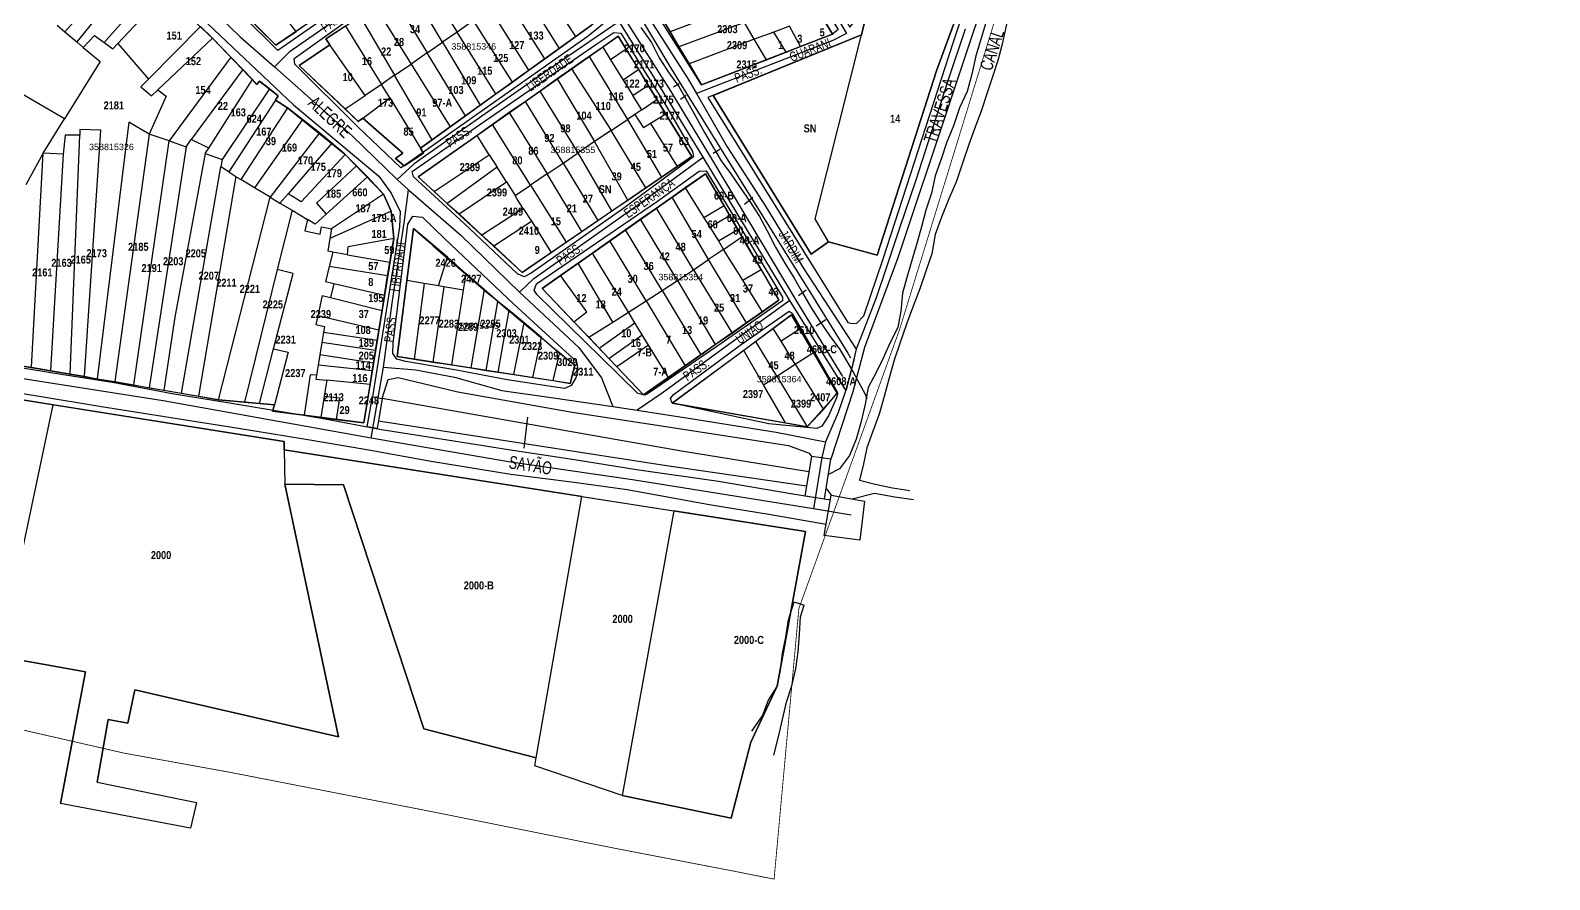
# Model space of a CAD drawing. Extents: x 199665 to 201826, y 4836581 to 4838476.
# Drawn here: x 201281.9 to 201756.4, y 4836580.5 to 4836845.8 of the extents above; entities that cross this region are included whole.
import ezdxf
from ezdxf.enums import TextEntityAlignment as Align

# ---------------------------------------------------------------- set-up
doc = ezdxf.new("R2010")
doc.units = 0
doc.header["$LTSCALE"] = 1.5
doc.header["$MEASUREMENT"] = 0
for name, color, linetype in [('CD-MALHA-LOTES', 40, 'CONTINUOUS'), ('CD_TXT_QUADRA', 7, 'CONTINUOUS'), ('HD-CANAIS', 7, 'CONTINUOUS'), ('HD-CURSO-PERENE', 170, 'CONTINUOUS'), ('HD-TXT-CANAIS', 7, 'CONTINUOUS'), ('LM-LIM-SETOR-FISCAL', 7, 'CONTINUOUS'), ('RU-QUADRAS', 6, 'CONTINUOUS'), ('SV-EIXO-RUA-N-PAV', 6, 'CONTINUOUS'), ('SV-EIXO-RUA-PAV', 20, 'CONTINUOUS'), ('SV-ESTIVAS', 7, 'CONTINUOUS'), ('SV-PONTE-BUEIRO', 249, 'CONTINUOUS'), ('SV-RUA-NAO-PAV-S-GUIA-C-GUIA', 7, 'CONTINUOUS'), ('SV-RUA-PAVIM-S-GUIA-C-GUIA', 7, 'CONTINUOUS'), ('SV-TXT-RUA-N-PAV-S-GUIA-C-GUIA', 7, 'CONTINUOUS'), ('SV-TXT-RUA-PAV-S-GUIA-C-GUIA', 7, 'CONTINUOUS'), ('Th_NmrPort', 1, 'CONTINUOUS')]:
    doc.layers.add(name, color=color, linetype=linetype)
doc.styles.add('ARIAL', font='ARIAL.TTF')
doc.styles.add('MONOTXT', font='ARIAL.TTF', dxfattribs={"height": 0.2})
doc.styles.get("Standard").update_dxf_attribs({"font": 'swisscbo.ttf'})
doc.linetypes.add('Limite', pattern='A,20,-3,[130,ltypeshp.shx,S=6.35,R=0,X=0,Y=0],-3,20', length=46)

msp = doc.modelspace()

# ---------------------------------------------------------------- linework, layer by layer
at = {"layer": 'CD-MALHA-LOTES', "linetype": 'Continuous'}
for p, q in [((201292.64, 4836845.36), (201312.6, 4836867.92)), ((201404.1, 4836862.8), (201415.15, 4836845.27)), ((201452.27, 4836843.93), (201439.93, 4836862.64)), ((201304.89, 4836842.05), (201320.95, 4836860.12)), ((201323.88, 4836857.37), (201309.17, 4836841.71)), ((201364.85, 4836845.49), (201355.27, 4836857.59)), ((201394.94, 4836856.77), (201405.87, 4836838.79)), ((201410.63, 4836842.11), (201399.9, 4836860.05)), ((201435.08, 4836859.22), (201447.03, 4836840.18)), ((201389.58, 4836853.27), (201400.82, 4836835.31)), ((201437.59, 4836833.37), (201425.53, 4836852.54)), ((201442.58, 4836836.97), (201430.54, 4836856.04)), ((201502.08, 4836853.03), (201481.71, 4836845.36)), ((201290.21, 4836847.46), (201292.64, 4836845.36)), ((201304.08, 4836851.72), (201296.37, 4836842.21)), ((201347.66, 4836851.9), (201358.56, 4836841.2)), ((201371.74, 4836850.19), (201364.85, 4836845.49)), ((201384.89, 4836850.19), (201395.66, 4836831.78)), ((201420.32, 4836848.89), (201415.15, 4836845.27)), ((201432.43, 4836829.66), (201420.32, 4836848.89)), ((201452.27, 4836843.93), (201457.13, 4836847.41)), ((201478.83, 4836850.26), (201481.71, 4836845.36)), ((201504.9, 4836848.29), (201484.45, 4836840.72)), ((201508, 4836843.07), (201504.9, 4836848.29)), ((201532.47, 4836844.66), (201528.79, 4836850.68)), ((201542.88, 4836849.91), (201541.5, 4836844.4)), ((201564.98, 4836833.52), (201570.22, 4836847.67)), ((201292.64, 4836845.36), (201296.37, 4836842.21)), ((201298.34, 4836840.44), (201301.9, 4836844.18)), ((201301.9, 4836844.18), (201304.89, 4836842.05)), ((201334.97, 4836847), (201318.76, 4836830.6)), ((201321.69, 4836827.24), (201338.77, 4836843.42)), ((201338.77, 4836843.42), (201334.97, 4836847)), ((201344.45, 4836837.47), (201338.77, 4836843.42)), ((201358.56, 4836841.2), (201364.85, 4836845.49)), ((201380.26, 4836847.16), (201374.15, 4836843.15)), ((201374.15, 4836843.15), (201375.41, 4836841.33)), ((201380.26, 4836847.16), (201391.51, 4836828.93)), ((201415.15, 4836845.27), (201410.63, 4836842.11)), ((201427.3, 4836825.97), (201415.15, 4836845.27)), ((201447.03, 4836840.18), (201452.27, 4836843.93)), ((201465.52, 4836844.02), (201460.65, 4836840.58)), ((201468.01, 4836839.95), (201465.52, 4836844.02)), ((201481.71, 4836845.36), (201484.45, 4836840.72)), ((201508, 4836843.07), (201487.63, 4836835.33)), ((201541.5, 4836844.4), (201495.17, 4836825.5)), ((201514.08, 4836845.28), (201508, 4836843.07)), ((201511.8, 4836836.65), (201508, 4836843.07)), ((201519, 4836847.09), (201514.08, 4836845.28)), ((201517.93, 4836839.02), (201514.08, 4836845.28)), ((201522.4, 4836840.76), (201519, 4836847.09)), ((201522.4, 4836840.76), (201532.47, 4836844.66)), ((201527.07, 4836786.97), (201541.5, 4836844.4)), ((201296.37, 4836842.21), (201298.34, 4836840.44)), ((201298.34, 4836840.44), (201303.67, 4836836.12)), ((201304.89, 4836842.05), (201307.65, 4836840.09)), ((201309.17, 4836841.71), (201307.65, 4836840.09)), ((201309.17, 4836841.71), (201318.76, 4836830.6)), ((201375.41, 4836841.33), (201365.84, 4836834.83)), ((201386.44, 4836825.45), (201375.41, 4836841.33)), ((201405.87, 4836838.79), (201400.82, 4836835.31)), ((201405.87, 4836838.79), (201410.63, 4836842.11)), ((201417.8, 4836819.13), (201405.87, 4836838.79)), ((201410.63, 4836842.11), (201422.37, 4836822.43)), ((201442.58, 4836836.97), (201447.03, 4836840.18)), ((201460.65, 4836840.58), (201456.47, 4836837.66)), ((201460.65, 4836840.58), (201463.12, 4836836.63)), ((201468.01, 4836839.95), (201463.12, 4836836.63)), ((201471.9, 4836833.57), (201468.01, 4836839.95)), ((201484.45, 4836840.72), (201487.63, 4836835.33)), ((201511.8, 4836836.65), (201517.93, 4836839.02)), ((201517.93, 4836839.02), (201522.4, 4836840.76)), ((201303.67, 4836836.12), (201292.55, 4836818.2)), ((201344.45, 4836837.47), (201325.22, 4836811.32)), ((201348.21, 4836833.6), (201332.07, 4836811.74)), ((201348.21, 4836833.6), (201344.45, 4836837.47)), ((201351.26, 4836830.48), (201348.21, 4836833.6)), ((201365.84, 4836834.83), (201380.2, 4836821.26)), ((201395.66, 4836831.78), (201400.82, 4836835.31)), ((201400.82, 4836835.31), (201413.05, 4836815.73)), ((201432.43, 4836829.66), (201437.59, 4836833.37)), ((201437.59, 4836833.37), (201442.58, 4836836.97)), ((201450.93, 4836833.79), (201446.45, 4836830.66)), ((201456.47, 4836837.66), (201450.93, 4836833.79)), ((201450.93, 4836833.79), (201463.25, 4836814.5)), ((201456.47, 4836837.66), (201468.35, 4836817.95)), ((201463.12, 4836836.63), (201467.07, 4836830.3)), ((201471.9, 4836833.57), (201467.07, 4836830.3)), ((201474.87, 4836828.7), (201471.9, 4836833.57)), ((201487.63, 4836835.33), (201491.49, 4836828.78)), ((201491.49, 4836828.78), (201511.8, 4836836.65)), ((201546.36, 4836775.64), (201564.98, 4836833.52)), ((201318.76, 4836830.6), (201316.36, 4836828.16)), ((201337.64, 4836809.06), (201351.26, 4836830.48)), ((201352.57, 4836828.95), (201351.26, 4836830.48)), ((201353.48, 4836829.9), (201352.57, 4836828.95)), ((201356.55, 4836827.52), (201353.48, 4836829.9)), ((201391.51, 4836828.93), (201386.44, 4836825.45)), ((201395.66, 4836831.78), (201391.51, 4836828.93)), ((201394.13, 4836824.71), (201391.51, 4836828.93)), ((201407.39, 4836811.66), (201395.66, 4836831.78)), ((201427.3, 4836825.97), (201432.43, 4836829.66)), ((201446.45, 4836830.66), (201441.07, 4836826.85)), ((201446.45, 4836830.66), (201458.14, 4836811.05)), ((201467.07, 4836830.3), (201470.09, 4836825.46)), ((201470.09, 4836825.46), (201474.87, 4836828.7)), ((201477.6, 4836824.2), (201474.87, 4836828.7)), ((201292.55, 4836818.2), (201277.54, 4836826.97)), ((201316.36, 4836828.16), (201319.68, 4836825.34)), ((201324.28, 4836825.24), (201319.03, 4836813.41)), ((201319.68, 4836825.34), (201321.69, 4836827.24)), ((201321.69, 4836827.24), (201324.28, 4836825.24)), ((201356.55, 4836827.52), (201341.77, 4836805.47)), ((201358.43, 4836824.06), (201343.83, 4836801.6)), ((201359.28, 4836825.37), (201356.55, 4836827.52)), ((201358.43, 4836824.06), (201359.28, 4836825.37)), ((201362.17, 4836821.65), (201358.43, 4836824.06)), ((201380.2, 4836821.26), (201386.44, 4836825.45)), ((201385.73, 4836818.43), (201394.13, 4836824.71)), ((201394.13, 4836824.71), (201403.75, 4836809.05)), ((201422.37, 4836822.43), (201427.3, 4836825.97)), ((201436.51, 4836823.64), (201431.48, 4836820.11)), ((201441.07, 4836826.85), (201436.51, 4836823.64)), ((201448.27, 4836804.38), (201436.51, 4836823.64)), ((201453, 4836807.58), (201441.07, 4836826.85)), ((201472.87, 4836821.01), (201470.09, 4836825.46)), ((201472.87, 4836821.01), (201477.6, 4836824.2)), ((201480.39, 4836819.65), (201477.6, 4836824.2)), ((201495.17, 4836825.5), (201525.73, 4836775.89)), ((201362.17, 4836821.65), (201347.6, 4836799.24)), ((201366.88, 4836817.96), (201362.17, 4836821.65)), ((201380.2, 4836821.26), (201384.28, 4836817.35)), ((201413.05, 4836815.73), (201417.8, 4836819.13)), ((201417.8, 4836819.13), (201422.37, 4836822.43)), ((201431.48, 4836820.11), (201426.21, 4836816.4)), ((201431.48, 4836820.11), (201443.27, 4836801.01)), ((201470.7, 4836819.54), (201468.35, 4836817.95)), ((201472.87, 4836821.01), (201470.7, 4836819.54)), ((201470.7, 4836819.54), (201473.43, 4836815.37)), ((201480.39, 4836819.65), (201475.57, 4836816.69)), ((201488.46, 4836806.41), (201480.39, 4836819.65)), ((201285.92, 4836807.44), (201292.55, 4836818.2)), ((201297.3, 4836814.81), (201297.29, 4836813.07)), ((201303.93, 4836814.61), (201297.3, 4836814.81)), ((201298.82, 4836737.75), (201303.93, 4836814.61)), ((201312.6, 4836817.1), (201302.74, 4836736.99)), ((201319.03, 4836813.41), (201312.6, 4836817.1)), ((201366.88, 4836817.96), (201351.91, 4836796.64)), ((201372.22, 4836813.76), (201366.88, 4836817.96)), ((201384.28, 4836817.35), (201385.73, 4836818.43)), ((201385.73, 4836818.43), (201398.21, 4836807.46)), ((201407.39, 4836811.66), (201413.05, 4836815.73)), ((201426.21, 4836816.4), (201421.39, 4836813.01)), ((201438.07, 4836797.5), (201426.21, 4836816.4)), ((201463.25, 4836814.5), (201458.14, 4836811.05)), ((201463.25, 4836814.5), (201468.35, 4836817.95)), ((201474.17, 4836796.65), (201463.25, 4836814.5)), ((201468.35, 4836817.95), (201479.02, 4836799.99)), ((201475.57, 4836816.69), (201473.43, 4836815.37)), ((201475.57, 4836816.69), (201483.94, 4836803.3)), ((201292.71, 4836813.11), (201292.12, 4836807.19)), ((201297.29, 4836813.07), (201292.71, 4836813.11)), ((201294.26, 4836738.52), (201297.29, 4836813.07)), ((201319.03, 4836813.41), (201308.21, 4836736.08)), ((201314.23, 4836735.03), (201325.22, 4836811.32)), ((201330.55, 4836809.44), (201319.02, 4836734.19)), ((201325.22, 4836811.32), (201319.03, 4836813.41)), ((201325.22, 4836811.32), (201325.88, 4836811.09)), ((201325.88, 4836811.09), (201330.55, 4836809.44)), ((201330.55, 4836809.44), (201332.07, 4836811.74)), ((201337.64, 4836809.06), (201332.07, 4836811.74)), ((201372.22, 4836813.76), (201356.76, 4836793.71)), ((201376.01, 4836810.57), (201362.36, 4836794.79)), ((201376.01, 4836810.57), (201372.22, 4836813.76)), ((201380.06, 4836807.17), (201376.01, 4836810.57)), ((201421.39, 4836813.01), (201402.98, 4836800.08)), ((201403.75, 4836809.05), (201407.39, 4836811.66)), ((201425.22, 4836806.95), (201421.39, 4836813.01)), ((201458.14, 4836811.05), (201453, 4836807.58)), ((201468.55, 4836792.81), (201458.14, 4836811.05)), ((201285.92, 4836807.44), (201280.45, 4836797.54)), ((201282.2, 4836740.59), (201285.92, 4836807.44)), ((201292.12, 4836807.19), (201285.92, 4836807.44)), ((201292.12, 4836807.19), (201288.12, 4836739.55)), ((201336.52, 4836807.31), (201327.02, 4836756.26)), ((201336.52, 4836807.31), (201337.64, 4836809.06)), ((201336.52, 4836807.31), (201341.77, 4836805.47)), ((201341.77, 4836805.47), (201341.38, 4836803.18)), ((201380.23, 4836806.99), (201366.48, 4836792.29)), ((201380.23, 4836806.99), (201380.06, 4836807.17)), ((201383.71, 4836803.5), (201380.23, 4836806.99)), ((201398.21, 4836807.46), (201395.95, 4836805.75)), ((201395.95, 4836805.75), (201398.62, 4836803.48)), ((201398.62, 4836803.48), (201404.7, 4836807.5)), ((201404.7, 4836807.5), (201403.75, 4836809.05)), ((201408.04, 4836795.43), (201425.22, 4836806.95)), ((201425.22, 4836806.95), (201427.68, 4836803.08)), ((201448.27, 4836804.38), (201453, 4836807.58)), ((201463.49, 4836789.4), (201453, 4836807.58)), ((201483.94, 4836803.3), (201488.46, 4836806.41)), ((201329.12, 4836732.47), (201341.38, 4836803.18)), ((201346.05, 4836800.17), (201334.38, 4836731.59)), ((201343.83, 4836801.6), (201341.38, 4836803.18)), ((201343.83, 4836801.6), (201345.74, 4836800.37)), ((201345.74, 4836800.37), (201346.05, 4836800.17)), ((201346.05, 4836800.17), (201346.21, 4836800.07)), ((201346.21, 4836800.07), (201347.6, 4836799.24)), ((201383.71, 4836803.5), (201371.26, 4836791.8)), ((201387.15, 4836800.01), (201374.3, 4836788.45)), ((201387.15, 4836800.01), (201383.71, 4836803.5)), ((201392.15, 4836794.67), (201387.15, 4836800.01)), ((201402.98, 4836800.08), (201408.04, 4836795.43)), ((201427.68, 4836803.08), (201412.03, 4836791.76)), ((201430.56, 4836798.51), (201427.68, 4836803.08)), ((201443.27, 4836801.01), (201438.07, 4836797.5)), ((201443.27, 4836801.01), (201448.27, 4836804.38)), ((201454.13, 4836782.97), (201443.27, 4836801.01)), ((201448.27, 4836804.38), (201459.11, 4836786.38)), ((201474.17, 4836796.65), (201479.02, 4836799.99)), ((201479.02, 4836799.99), (201483.94, 4836803.3)), ((201492.73, 4836801.05), (201486.43, 4836796.63)), ((201498.58, 4836790.98), (201492.73, 4836801.05)), ((201351.91, 4836796.64), (201347.6, 4836799.24)), ((201356.76, 4836793.71), (201351.91, 4836796.64)), ((201412.03, 4836791.76), (201408.04, 4836795.43)), ((201415.79, 4836788.46), (201430.56, 4836798.51)), ((201430.56, 4836798.51), (201433.26, 4836794.25)), ((201433.26, 4836794.25), (201438.07, 4836797.5)), ((201438.07, 4836797.5), (201449.23, 4836779.65)), ((201468.55, 4836792.81), (201474.17, 4836796.65)), ((201486.43, 4836796.63), (201482.37, 4836793.73)), ((201486.43, 4836796.63), (201492.29, 4836787.25)), ((201340.66, 4836730.4), (201356.76, 4836793.71)), ((201356.76, 4836793.71), (201359.83, 4836791.87)), ((201359.83, 4836791.87), (201362.36, 4836794.79)), ((201359.83, 4836791.87), (201363.62, 4836789.6)), ((201366.48, 4836792.29), (201362.36, 4836794.79)), ((201371.26, 4836791.8), (201374.3, 4836788.45)), ((201392.15, 4836794.67), (201375.96, 4836783.86)), ((201394.59, 4836789.38), (201392.15, 4836794.67)), ((201412.03, 4836791.76), (201415.79, 4836788.46)), ((201433.97, 4836793.13), (201433.26, 4836794.25)), ((201435.81, 4836790.21), (201433.97, 4836793.13)), ((201463.49, 4836789.4), (201468.55, 4836792.81)), ((201477.47, 4836790.32), (201472.49, 4836786.82)), ((201482.37, 4836793.73), (201477.47, 4836790.32)), ((201488.97, 4836771.02), (201477.47, 4836790.32)), ((201493.68, 4836774.21), (201482.37, 4836793.73)), ((201498.58, 4836790.98), (201492.29, 4836787.25)), ((201500.3, 4836788.03), (201498.58, 4836790.98)), ((201363.62, 4836789.6), (201358.97, 4836771.13)), ((201363.62, 4836789.6), (201368.41, 4836786.73)), ((201368.41, 4836786.73), (201367.59, 4836783.19)), ((201370.8, 4836785.3), (201368.41, 4836786.73)), ((201374.3, 4836788.45), (201370.8, 4836785.3)), ((201394.59, 4836789.38), (201375.45, 4836780.79)), ((201395.36, 4836780.76), (201394.59, 4836789.38)), ((201415.79, 4836788.46), (201422.94, 4836781.83)), ((201435.81, 4836790.21), (201422.94, 4836781.83)), ((201426.65, 4836778.46), (201438.38, 4836786.2)), ((201435.81, 4836790.21), (201438.38, 4836786.2)), ((201438.38, 4836786.2), (201444.58, 4836776.45)), ((201454.13, 4836782.97), (201459.11, 4836786.38)), ((201459.11, 4836786.38), (201463.49, 4836789.4)), ((201472.49, 4836786.82), (201467.76, 4836783.47)), ((201484.02, 4836767.67), (201472.49, 4836786.82)), ((201492.29, 4836787.25), (201494.11, 4836784.35)), ((201494.11, 4836784.35), (201500.3, 4836788.03)), ((201502.85, 4836783.64), (201500.3, 4836788.03)), ((201531.2, 4836779.71), (201527.07, 4836786.97)), ((201367.59, 4836783.19), (201372.44, 4836782.2)), ((201372.44, 4836782.2), (201372.86, 4836784.4)), ((201372.86, 4836784.4), (201375.96, 4836783.86)), ((201375.45, 4836780.79), (201374.79, 4836776.81)), ((201375.96, 4836783.86), (201375.45, 4836780.79)), ((201395.36, 4836780.76), (201381.19, 4836778.17)), ((201394.17, 4836773.37), (201395.36, 4836780.76)), ((201401.56, 4836783.97), (201399.5, 4836767.71)), ((201412.21, 4836774.94), (201401.56, 4836783.97)), ((201422.94, 4836781.83), (201426.65, 4836778.46)), ((201449.23, 4836779.65), (201454.13, 4836782.97)), ((201467.76, 4836783.47), (201462.92, 4836780.07)), ((201479.22, 4836764.51), (201467.76, 4836783.47)), ((201494.11, 4836784.35), (201496.78, 4836780.05)), ((201496.78, 4836780.05), (201502.85, 4836783.64)), ((201498.4, 4836777.41), (201504.16, 4836781.32)), ((201504.16, 4836781.32), (201502.85, 4836783.64)), ((201510.12, 4836771.13), (201504.16, 4836781.32)), ((201376.38, 4836776.53), (201374.79, 4836776.81)), ((201376.38, 4836776.53), (201375.24, 4836772.08)), ((201380.95, 4836775.72), (201376.38, 4836776.53)), ((201380.95, 4836775.72), (201381.19, 4836778.17)), ((201426.65, 4836778.46), (201435.46, 4836770.22)), ((201435.46, 4836770.22), (201444.58, 4836776.45)), ((201444.58, 4836776.45), (201449.23, 4836779.65)), ((201457.48, 4836776.25), (201452.99, 4836773.11)), ((201462.92, 4836780.07), (201457.48, 4836776.25)), ((201468.71, 4836757.79), (201457.48, 4836776.25)), ((201474.2, 4836761.3), (201462.92, 4836780.07)), ((201498.4, 4836777.41), (201493.68, 4836774.21)), ((201496.78, 4836780.05), (201498.4, 4836777.41)), ((201504.42, 4836767.76), (201498.4, 4836777.41)), ((201525.73, 4836775.89), (201531.2, 4836779.71)), ((201531.2, 4836779.71), (201546.36, 4836775.64)), ((201375.24, 4836772.08), (201374.03, 4836767.27)), ((201393.48, 4836769.13), (201375.24, 4836772.08)), ((201380.95, 4836775.72), (201394.17, 4836773.37)), ((201393.48, 4836769.13), (201394.17, 4836773.37)), ((201409.37, 4836766.01), (201412.21, 4836774.94)), ((201418.02, 4836769.77), (201412.21, 4836774.94)), ((201452.99, 4836773.11), (201447.44, 4836769.2)), ((201463.83, 4836754.69), (201452.99, 4836773.11)), ((201488.97, 4836771.02), (201493.68, 4836774.21)), ((201505.52, 4836754.42), (201493.68, 4836774.21)), ((201358.97, 4836771.13), (201348.73, 4836729.63)), ((201357.86, 4836746.3), (201363.92, 4836769.81)), ((201363.92, 4836769.81), (201358.97, 4836771.13)), ((201376.69, 4836766.65), (201374.03, 4836767.27)), ((201376.69, 4836766.65), (201375.62, 4836762.32)), ((201392.46, 4836762.99), (201376.69, 4836766.65)), ((201392.46, 4836762.99), (201393.48, 4836769.13)), ((201399.5, 4836767.71), (201396.45, 4836743.93)), ((201404.84, 4836766.79), (201399.5, 4836767.71)), ((201404.84, 4836766.79), (201401.81, 4836743.1)), ((201409.37, 4836766.01), (201404.84, 4836766.79)), ((201417.22, 4836764.66), (201418.02, 4836769.77)), ((201423.59, 4836764.84), (201418.02, 4836769.77)), ((201447.44, 4836769.2), (201441.76, 4836765.21)), ((201455.67, 4836757.92), (201447.44, 4836769.2)), ((201479.22, 4836764.51), (201484.02, 4836767.67)), ((201484.02, 4836767.67), (201488.97, 4836771.02)), ((201484.02, 4836767.67), (201495.81, 4836747.63)), ((201488.97, 4836771.02), (201501.06, 4836751.27)), ((201504.42, 4836767.76), (201510.12, 4836771.13)), ((201510.55, 4836757.89), (201504.42, 4836767.76)), ((201515.69, 4836761.54), (201510.12, 4836771.13)), ((201373.02, 4836762.96), (201371.63, 4836756.64)), ((201373.02, 4836762.96), (201375.62, 4836762.32)), ((201375.62, 4836762.32), (201391.73, 4836758.32)), ((201391.73, 4836758.32), (201392.46, 4836762.99)), ((201411.02, 4836765.73), (201407.64, 4836742.19)), ((201411.02, 4836765.73), (201409.37, 4836766.01)), ((201417.22, 4836764.66), (201411.02, 4836765.73)), ((201413.55, 4836741.28), (201417.22, 4836764.66)), ((201423.59, 4836764.84), (201419.44, 4836740.36)), ((201427.91, 4836761.12), (201423.59, 4836764.84)), ((201441.76, 4836765.21), (201451.64, 4836754.81)), ((201474.2, 4836761.3), (201479.22, 4836764.51)), ((201479.22, 4836764.51), (201491.35, 4836744.45)), ((201390.75, 4836752.14), (201391.73, 4836758.32)), ((201424.3, 4836739.61), (201427.91, 4836761.12)), ((201431.3, 4836758.4), (201427.87, 4836739.07)), ((201431.3, 4836758.4), (201427.91, 4836761.12)), ((201436.08, 4836754.48), (201431.3, 4836758.4)), ((201451.64, 4836754.81), (201455.67, 4836757.92)), ((201463.83, 4836754.69), (201468.71, 4836757.79)), ((201468.71, 4836757.79), (201474.2, 4836761.3)), ((201470.74, 4836754.45), (201468.71, 4836757.79)), ((201474.2, 4836761.3), (201486.39, 4836740.99)), ((201505.52, 4836754.42), (201510.55, 4836757.89)), ((201510.55, 4836757.89), (201515.69, 4836761.54)), ((201327.02, 4836756.26), (201323.58, 4836733.41)), ((201371.63, 4836756.64), (201371.03, 4836753.93)), ((201371.03, 4836753.93), (201373.79, 4836753.3)), ((201390.75, 4836752.14), (201371.63, 4836756.64)), ((201373.79, 4836753.3), (201373.48, 4836751.45)), ((201432.94, 4836738.29), (201436.08, 4836754.48)), ((201441.54, 4836749.82), (201436.08, 4836754.48)), ((201451.64, 4836754.81), (201456.37, 4836750.01)), ((201456.37, 4836750.01), (201463.83, 4836754.69)), ((201459.55, 4836746.49), (201470.74, 4836754.45)), ((201473.01, 4836750.73), (201470.74, 4836754.45)), ((201501.06, 4836751.27), (201505.52, 4836754.42)), ((201513.91, 4836752.66), (201508.51, 4836748.64)), ((201519.64, 4836756.95), (201513.91, 4836752.66)), ((201516.37, 4836748.69), (201513.91, 4836752.66)), ((201522.26, 4836752.45), (201516.37, 4836748.69)), ((201522.26, 4836752.45), (201519.64, 4836756.95)), ((201526.46, 4836745.23), (201522.26, 4836752.45)), ((201372.95, 4836748.35), (201372.3, 4836744.43)), ((201373.48, 4836751.45), (201372.95, 4836748.35)), ((201389.72, 4836745.77), (201372.95, 4836748.35)), ((201390.23, 4836748.91), (201373.48, 4836751.45)), ((201389.72, 4836745.77), (201390.23, 4836748.91)), ((201390.23, 4836748.91), (201390.75, 4836752.14)), ((201438.79, 4836737.42), (201441.54, 4836749.82)), ((201447.12, 4836744.87), (201441.54, 4836749.82)), ((201456.37, 4836750.01), (201459.55, 4836746.49)), ((201462.57, 4836743.31), (201473.01, 4836750.73)), ((201474.97, 4836747.5), (201473.01, 4836750.73)), ((201491.35, 4836744.45), (201495.81, 4836747.63)), ((201495.81, 4836747.63), (201501.06, 4836751.27)), ((201508.51, 4836748.64), (201504.71, 4836745.81)), ((201515.07, 4836737.76), (201508.51, 4836748.64)), ((201520.82, 4836741.52), (201516.37, 4836748.69)), ((201353.47, 4836729.25), (201357.86, 4836746.3)), ((201357.86, 4836746.3), (201362.41, 4836745.28)), ((201362.41, 4836745.28), (201358.09, 4836728.84)), ((201372.3, 4836744.43), (201371.75, 4836741.23)), ((201389.09, 4836741.9), (201372.3, 4836744.43)), ((201389.09, 4836741.9), (201389.72, 4836745.77)), ((201396.45, 4836743.93), (201401.81, 4836743.1)), ((201401.81, 4836743.1), (201407.64, 4836742.19)), ((201445.19, 4836736.42), (201447.12, 4836744.87)), ((201451.93, 4836741.27), (201447.12, 4836744.87)), ((201459.55, 4836746.49), (201462.57, 4836743.31)), ((201462.57, 4836743.31), (201465.07, 4836740.68)), ((201474.97, 4836747.5), (201465.07, 4836740.68)), ((201481.17, 4836737.32), (201474.97, 4836747.5)), ((201504.71, 4836745.81), (201482.33, 4836729.31)), ((201486.39, 4836740.99), (201491.35, 4836744.45)), ((201510.9, 4836735.03), (201504.71, 4836745.81)), ((201520.82, 4836741.52), (201526.46, 4836745.23)), ((201533.86, 4836732.49), (201526.46, 4836745.23)), ((201274.85, 4836741.69), (201282.2, 4836740.59)), ((201282.2, 4836740.59), (201288.12, 4836739.55)), ((201288.12, 4836739.55), (201294.26, 4836738.52)), ((201294.26, 4836738.52), (201298.82, 4836737.75)), ((201369.23, 4836738.2), (201367.38, 4836725.61)), ((201371.23, 4836738.07), (201369.23, 4836738.2)), ((201371.23, 4836738.07), (201371.02, 4836736.84)), ((201371.75, 4836741.23), (201371.23, 4836738.07)), ((201388.68, 4836739.42), (201371.75, 4836741.23)), ((201388.01, 4836735.22), (201388.68, 4836739.42)), ((201388.68, 4836739.42), (201389.09, 4836741.9)), ((201407.64, 4836742.19), (201413.55, 4836741.28)), ((201413.55, 4836741.28), (201419.44, 4836740.36)), ((201419.44, 4836740.36), (201424.3, 4836739.61)), ((201424.3, 4836739.61), (201427.87, 4836739.07)), ((201427.87, 4836739.07), (201432.94, 4836738.29)), ((201432.94, 4836738.29), (201438.79, 4836737.42)), ((201450.47, 4836735.54), (201451.93, 4836741.27)), ((201465.07, 4836740.68), (201473.4, 4836731.92)), ((201481.17, 4836737.32), (201486.39, 4836740.99)), ((201515.07, 4836737.76), (201520.82, 4836741.52)), ((201520.82, 4836741.52), (201529.59, 4836727.36)), ((201289.02, 4836728.83), (201232.14, 4836737.88)), ((201298.82, 4836737.75), (201302.74, 4836736.99)), ((201302.74, 4836736.99), (201308.21, 4836736.08)), ((201308.21, 4836736.08), (201314.23, 4836735.03)), ((201314.23, 4836735.03), (201319.02, 4836734.19)), ((201319.02, 4836734.19), (201323.58, 4836733.41)), ((201323.58, 4836733.41), (201329.12, 4836732.47)), ((201371.02, 4836736.84), (201374.5, 4836736.51)), ((201374.5, 4836736.51), (201373.69, 4836731.54)), ((201388.01, 4836735.22), (201374.5, 4836736.51)), ((201386.08, 4836723.18), (201388.01, 4836735.22)), ((201438.79, 4836737.42), (201445.19, 4836736.42)), ((201445.19, 4836736.42), (201450.47, 4836735.54)), ((201473.4, 4836731.92), (201481.17, 4836737.32)), ((201510.9, 4836735.03), (201515.07, 4836737.76)), ((201517.71, 4836723.23), (201510.9, 4836735.03)), ((201515.07, 4836737.76), (201524.57, 4836722.01)), ((201272.38, 4836650.24), (201289.02, 4836728.83)), ((201361.17, 4836717.36), (201289.02, 4836728.83)), ((201329.12, 4836732.47), (201334.38, 4836731.59)), ((201334.38, 4836731.59), (201340.66, 4836730.4)), ((201340.66, 4836730.4), (201348.73, 4836729.63)), ((201348.73, 4836729.63), (201353.47, 4836729.25)), ((201353.47, 4836729.25), (201358.09, 4836728.84)), ((201358.09, 4836728.84), (201357.56, 4836726.82)), ((201373.69, 4836731.54), (201372.6, 4836724.91)), ((201373.69, 4836731.54), (201378.47, 4836731.07)), ((201378.47, 4836731.07), (201377.44, 4836724.3)), ((201482.33, 4836729.31), (201517.71, 4836723.23)), ((201529.59, 4836727.36), (201533.86, 4836732.49)), ((201357.56, 4836726.82), (201367.38, 4836725.61)), ((201367.38, 4836725.61), (201372.6, 4836724.91)), ((201372.6, 4836724.91), (201377.44, 4836724.3)), ((201377.44, 4836724.3), (201386.08, 4836723.18)), ((201524.57, 4836722.01), (201529.59, 4836727.36)), ((201517.71, 4836723.23), (201524.57, 4836722.01)), ((201361.2, 4836714.81), (201361.17, 4836717.36)), ((201454.12, 4836700.2), (201361.2, 4836714.81)), ((201361.2, 4836714.81), (201361.34, 4836704.08)), ((201378.08, 4836625.16), (201361.34, 4836704.08)), ((201361.34, 4836704.08), (201379.7, 4836703.84)), ((201379.7, 4836703.84), (201404.75, 4836627.62)), ((201439.87, 4836618.53), (201454.12, 4836700.2)), ((201454.12, 4836700.2), (201482.86, 4836695.69)), ((201482.86, 4836695.69), (201466.69, 4836606.77)), ((201524.01, 4836689.22), (201482.86, 4836695.69)), ((201515.13, 4836640.99), (201524.01, 4836689.22)), ((201272.38, 4836650.24), (201299.08, 4836645.43)), ((201299.08, 4836645.43), (201291.33, 4836604.25)), ((201312.32, 4836629.36), (201314.52, 4836639.78)), ((201314.52, 4836639.78), (201378.08, 4836625.16)), ((201506.89, 4836623.41), (201515.13, 4836640.99)), ((201306.18, 4836630.58), (201312.32, 4836629.36)), ((201404.75, 4836627.62), (201439.87, 4836618.53)), ((201500.75, 4836599.69), (201506.89, 4836623.41)), ((201439.44, 4836616.01), (201439.87, 4836618.53)), ((201466.69, 4836606.77), (201439.44, 4836616.01)), ((201466.69, 4836606.77), (201500.75, 4836599.69))]:
    msp.add_line(p, q, dxfattribs=at)
for points in [[(201302.77, 4836610.91), (201306.18, 4836630.58)], [(201302.77, 4836610.91), (201333.8, 4836604.63), (201331.85, 4836596.57), (201291.33, 4836604.25)]]:
    msp.add_lwpolyline(points, dxfattribs=at)
for p in [(201481.71, 4836845.36), (201508, 4836843.07), (201508, 4836843.07), (201508, 4836843.07), (201514.08, 4836845.28), (201514.08, 4836845.28), (201532.47, 4836844.66), (201541.5, 4836844.4), (201484.45, 4836840.72), (201517.93, 4836839.02), (201522.4, 4836840.76), (201487.63, 4836835.33), (201511.8, 4836836.65), (201495.17, 4836825.5)]:
    msp.add_point(p, dxfattribs=at)
at = {"layer": 'HD-CANAIS'}
for p, q in [((201586.86, 4836848.12), (201585.48, 4836841.53)), ((201585.48, 4836841.53), (201584.1, 4836836.4)), ((201584.1, 4836836.4), (201582.55, 4836831.57)), ((201582.55, 4836831.57), (201580.83, 4836826.6)), ((201580.83, 4836826.6), (201578.92, 4836820.54)), ((201578.92, 4836820.54), (201577.07, 4836815.87)), ((201577.07, 4836815.87), (201575.07, 4836810.21)), ((201575.07, 4836810.21), (201573.02, 4836804.36)), ((201573.02, 4836804.36), (201571.17, 4836798.74)), ((201571.17, 4836798.74), (201568.78, 4836793.16)), ((201568.78, 4836793.16), (201566.48, 4836787.41)), ((201566.48, 4836787.41), (201564.5, 4836782.05)), ((201564.5, 4836782.05), (201563.49, 4836776.05)), ((201563.49, 4836776.05), (201561.78, 4836771.18)), ((201561.78, 4836771.18), (201559.72, 4836765.03)), ((201559.72, 4836765.03), (201557.68, 4836759.67)), ((201557.68, 4836759.67), (201555.54, 4836754.02)), ((201555.54, 4836754.02), (201553.54, 4836748.31)), ((201553.54, 4836748.31), (201551.7, 4836742.75)), ((201551.7, 4836742.75), (201550.05, 4836736.87)), ((201550.05, 4836736.87), (201548.61, 4836731.39)), ((201548.61, 4836731.39), (201547.02, 4836725.87)), ((201547.02, 4836725.87), (201544.93, 4836720.31)), ((201544.93, 4836720.31), (201543.17, 4836715.44)), ((201543.17, 4836715.44), (201542.1, 4836710.44)), ((201542.1, 4836710.44), (201540.88, 4836705.25)), ((201540.88, 4836705.25), (201545.73, 4836704.03)), ((201538.59, 4836699.44), (201545.56, 4836701.28)), ((201545.56, 4836701.28), (201551.91, 4836700.06)), ((201545.73, 4836704.03), (201551.14, 4836702.94)), ((201551.14, 4836702.94), (201556.6, 4836702.04)), ((201551.91, 4836700.06), (201557.75, 4836699.29))]:
    msp.add_line(p, q, dxfattribs=at)
for points in [[(201580.24, 4836847.87), (201578.67, 4836842.69), (201577.21, 4836837.81), (201575.96, 4836832.12), (201574.53, 4836826.68), (201572.06, 4836821.65), (201570.22, 4836815.98), (201568.09, 4836810.68), (201566.53, 4836805.85), (201564.54, 4836800.39), (201563.31, 4836795), (201561.58, 4836789.68), (201560.32, 4836784.84), (201558.73, 4836779.27), (201557.13, 4836773.59), (201555.62, 4836768.66), (201554.25, 4836763.67), (201553.76, 4836758.1), (201552.85, 4836753.04), (201550.44, 4836748.3), (201548.23, 4836743.4), (201546.03, 4836738.91), (201543.58, 4836734.27), (201542.66, 4836729.06), (201541.42, 4836723.67), (201539.78, 4836718.15), (201537.76, 4836713.04), (201534.62, 4836708.84), (201531.14, 4836707.06)], [(201472.56, 4836846.75), (201475.91, 4836842), (201478.26, 4836837.24), (201481.36, 4836832.5), (201484.43, 4836828.26), (201487.12, 4836823.44), (201489.68, 4836819.03), (201492.42, 4836813.96), (201494.98, 4836809.64), (201497.64, 4836805.02), (201500.72, 4836800.99), (201503.64, 4836796.76), (201506.6, 4836792.37), (201509.6, 4836787.64), (201512.01, 4836783.18), (201514.64, 4836778.06), (201517.53, 4836773.13), (201520.48, 4836768.4), (201523.09, 4836763.84), (201525.7, 4836759.37), (201528.41, 4836755.05), (201531.52, 4836750.51), (201534.69, 4836746.17), (201538.86, 4836739.08), (201542.69, 4836732.21), (201543.18, 4836730.79)], [(201525.09, 4836707.94), (201485.29, 4836714.4), (201391.78, 4836730.85), (201390.61, 4836723.88), (201479.22, 4836710.11), (201524.35, 4836703.58)], [(201530.57, 4836702.58), (201532.01, 4836700.64)]]:
    msp.add_lwpolyline(points, dxfattribs=at)
at = {"layer": 'HD-CURSO-PERENE'}
for points in [[(201507.23, 4836626.85), (201510.54, 4836631.7), (201512.46, 4836636.61), (201515.14, 4836640.84), (201516.15, 4836645.79), (201516.84, 4836651.26), (201517.86, 4836656.26), (201518.69, 4836661.62), (201520.48, 4836667.32), (201523.54, 4836666.25)], [(201514.12, 4836619.39), (201515.45, 4836624.68), (201516.8, 4836630.57), (201518.08, 4836635.96), (201519.7, 4836641.08), (201520.93, 4836646.38), (201521.76, 4836651.69), (201522.1, 4836657.22), (201522.48, 4836662.65), (201523.54, 4836666.25)]]:
    msp.add_lwpolyline(points, dxfattribs=at)
at = {"layer": 'LM-LIM-SETOR-FISCAL', "linetype": 'Limite', "ltscale": 0.1, "const_width": 0.25}
msp.add_lwpolyline([(200976.72, 4836660.04), (201029.68, 4836650.57), (201082.74, 4836640.53), (201120.56, 4836662.45), (201159.2, 4836654.75), (201242.65, 4836635.7), (201311.16, 4836620.02), (201344.07, 4836614.06), (201404.24, 4836602.34), (201465.09, 4836590.17), (201502.2, 4836583.04), (201514.19, 4836580.66), (201521.93, 4836665.19), (201553.41, 4836752.43), (201587.6, 4836863.42), (201599.18, 4836899.57), (201622.52, 4836971.26), (201656.74, 4837068.75), (201669.56, 4837108.13), (201725.18, 4837277.93), (201746.7, 4837344.82), (201756.31, 4837372.75)], dxfattribs=at)
at = {"layer": 'RU-QUADRAS', "color": 6, "linetype": 'Continuous'}
for points in [[(201493.59, 4836926.54), (201534.63, 4836941.39), (201578.09, 4836868.94), (201564.98, 4836833.52), (201546.36, 4836775.64), (201531.2, 4836779.71), (201525.73, 4836775.89), (201495.17, 4836825.5), (201541.5, 4836844.4), (201542.88, 4836849.91), (201538.9, 4836848.02)], [(201326.45, 4836873.32), (201412.49, 4836931.39), (201436.06, 4836894.03), (201358.56, 4836841.2)], [(201444.87, 4836907.83), (201484.87, 4836924.05), (201532.47, 4836844.66), (201491.49, 4836828.78)], [(201365.84, 4836834.83), (201375.41, 4836841.33), (201374.15, 4836843.15), (201440.28, 4836886.55), (201461.56, 4836850.6), (201403.75, 4836809.05), (201404.7, 4836807.5), (201398.62, 4836803.48), (201395.95, 4836805.75), (201398.21, 4836807.46), (201385.73, 4836818.43), (201384.28, 4836817.35)], [(201402.98, 4836800.08), (201465.52, 4836844.02), (201488.46, 4836806.41), (201435.46, 4836770.22)], [(201441.76, 4836765.21), (201492.73, 4836801.05), (201515.69, 4836761.54), (201473.4, 4836731.92)], [(201482.33, 4836729.31), (201519.64, 4836756.95), (201533.86, 4836732.49), (201524.57, 4836722.01)]]:
    msp.add_lwpolyline(points, close=True, dxfattribs=at)
msp.add_lwpolyline([(201307.39, 4836872.71), (201338.77, 4836843.42), (201352.57, 4836828.95), (201353.48, 4836829.9), (201359.28, 4836825.37), (201358.43, 4836824.06), (201362.17, 4836821.65), (201380.06, 4836807.17), (201392.15, 4836794.67), (201394.59, 4836789.38), (201395.36, 4836780.76), (201386.08, 4836723.18), (201357.56, 4836726.82), (201358.09, 4836728.84), (201340.66, 4836730.4), (201251.44, 4836745.61), (201253.05, 4836753.13), (201208.03, 4836764.43), (201218.06, 4836795.69), (201216.4, 4836796.64, -0.041614), (201230.86, 4836822.68), (201248.76, 4836857.46, -0.024046)], format="xyb", dxfattribs=at)
msp.add_lwpolyline([(201396.45, 4836743.93), (201401.56, 4836783.97, 0.011876), (201451.93, 4836741.27), (201450.47, 4836735.54)], format="xyb", close=True, dxfattribs=at)
msp.add_lwpolyline([(201190.97, 4836744.43), (201361.17, 4836717.36), (201361.2, 4836714.81), (201524.01, 4836689.22), (201515.13, 4836640.99), (201506.89, 4836623.41), (201500.75, 4836599.69), (201466.69, 4836606.77), (201439.44, 4836616.01), (201439.87, 4836618.53), (201404.75, 4836627.62), (201379.7, 4836703.84), (201361.34, 4836704.08), (201378.08, 4836625.16), (201314.52, 4836639.78), (201312.32, 4836629.36), (201306.18, 4836630.58), (201302.77, 4836610.91), (201333.8, 4836604.63), (201331.85, 4836596.57), (201291.33, 4836604.25), (201299.08, 4836645.43), (201272.38, 4836650.24)], dxfattribs=at)
at = {"layer": 'SV-EIXO-RUA-N-PAV'}
for points in [[(201536.58, 4836733.38), (201519.15, 4836761.46), (201492.03, 4836806.22), (201480.32, 4836825.46), (201465.76, 4836848.61), (201453.8, 4836869.28), (201440.08, 4836892.18), (201429.49, 4836910.5), (201413.33, 4836936.65), (201408.16, 4836946.38), (201407.12, 4836955.22)], [(201407.12, 4836955.22), (201414.66, 4836948.2), (201419.08, 4836941.18), (201426.62, 4836929.74), (201432.35, 4836920.12), (201438.98, 4836909.72), (201449.77, 4836891.51), (201457.57, 4836878.77), (201467.06, 4836863.82), (201476.42, 4836847.7), (201487.35, 4836830.53), (201489.91, 4836826.14), (201499.57, 4836809.47), (201511.53, 4836790.88), (201523.49, 4836771.37), (201534.67, 4836754.21), (201539.86, 4836746.27)], [(201250.1, 4836938.08), (201258.11, 4836928.92), (201269.39, 4836916.17), (201281.56, 4836903.58), (201283.11, 4836902.24), (201290.97, 4836895.45), (201302.6, 4836884.51), (201319.02, 4836870.48), (201330.48, 4836860.39), (201347.41, 4836843.8), (201358.14, 4836834.4), (201382.41, 4836812.83), (201396.5, 4836799.26), (201400.01, 4836796.04), (201416.37, 4836781.82), (201434.67, 4836764.05), (201453.15, 4836746.76), (201460.25, 4836737.26), (201463.77, 4836728.34)], [(201485.99, 4836928.35), (201490.12, 4836922.99), (201511.36, 4836887.93), (201536.84, 4836844.86), (201532.55, 4836842.64), (201489.91, 4836826.14)], [(201358.14, 4836834.4), (201363.04, 4836839.37), (201392.76, 4836860.18), (201440.08, 4836892.18)], [(201465.76, 4836848.61), (201443.25, 4836833.2), (201423.94, 4836819.79), (201401.79, 4836804.14), (201396.5, 4836799.26)], [(201434.67, 4836764.05), (201439.12, 4836768.26), (201472.28, 4836791.74), (201492.03, 4836806.22)], [(201388.35, 4836718.47), (201392.15, 4836740.63), (201394.87, 4836760.58), (201398.73, 4836786.42), (201400.01, 4836796.04)], [(201519.15, 4836761.46), (201497.08, 4836745.51), (201479.25, 4836732.43), (201471.47, 4836727.19)], [(201539.86, 4836746.27), (201538.51, 4836740.46), (201536.58, 4836733.38), (201534.22, 4836726.39), (201530.26, 4836717.25), (201529.08, 4836712.36), (201526.55, 4836696.31)], [(201392.15, 4836740.63), (201402.32, 4836739.79), (201414.34, 4836737.43), (201429.11, 4836733.29), (201445.27, 4836731.04), (201463.77, 4836728.34), (201471.47, 4836727.19), (201487.43, 4836724.62), (201514.81, 4836720.29), (201530.26, 4836717.25)]]:
    msp.add_lwpolyline(points, dxfattribs=at)
at = {"layer": 'SV-EIXO-RUA-PAV'}
for p, q in [((201323.31, 4836730.13), (201265.16, 4836739.24)), ((201388.35, 4836718.47), (201323.31, 4836730.13)), ((201431.25, 4836711.06), (201388.35, 4836718.47)), ((201469.95, 4836705.36), (201431.25, 4836711.06)), ((201526.55, 4836696.31), (201469.95, 4836705.36)), ((201538.25, 4836694.33), (201526.55, 4836696.31))]:
    msp.add_line(p, q, dxfattribs=at)
msp.add_lwpolyline([(201573.87, 4836846.18), (201568.35, 4836829.79), (201563.19, 4836813.59), (201558.45, 4836799.01), (201553.41, 4836784), (201549.35, 4836771.88), (201546.08, 4836762.22), (201542.8, 4836753.9), (201539.86, 4836746.27)], dxfattribs=at)
at = {"layer": 'SV-ESTIVAS'}
for points in [[(201484.56, 4836829.16), (201482.77, 4836828.09)], [(201486.76, 4836825.51), (201484.95, 4836824.24)], [(201497.29, 4836808.59), (201495.14, 4836807.39)], [(201507.5, 4836793.58), (201504.91, 4836791.45)], [(201524.22, 4836764.63), (201521.79, 4836762.89)], [(201530.38, 4836755.41), (201527.34, 4836753.45)], [(201536.8, 4836733.48), (201539.27, 4836743.22)], [(201436.13, 4836715.29), (201437.25, 4836724.94)]]:
    msp.add_lwpolyline(points, dxfattribs=at)
at = {"layer": 'SV-PONTE-BUEIRO'}
for points in [[(201390.19, 4836721.48), (201387.03, 4836721.97), (201388.72, 4836731.35), (201391.78, 4836730.85)], [(201529.92, 4836699.48), (201531.91, 4836711.81), (201525.89, 4836712.73), (201523.83, 4836700.42)], [(201532.01, 4836700.64), (201542.43, 4836698.74), (201540.99, 4836686.55), (201529.85, 4836687.99)]]:
    msp.add_lwpolyline(points, close=True, dxfattribs=at)
at = {"layer": 'SV-RUA-NAO-PAV-S-GUIA-C-GUIA'}
for points in [[(201535.67, 4836737.7), (201521.07, 4836761.5), (201495.06, 4836805.19), (201482.08, 4836826.74), (201465.71, 4836852.49), (201443.49, 4836891.48), (201411, 4836944.72), (201413.87, 4836946.19), (201431.95, 4836916.09), (201455.44, 4836878.36), (201481.62, 4836834.48), (201498.5, 4836807.28), (201525.92, 4836763.27), (201537.27, 4836744.98), (201538.08, 4836743.56)], [(201578.49, 4836874.21), (201572.96, 4836882.19), (201551.56, 4836916.97), (201537.15, 4836940.66), (201535.27, 4836943.24), (201533.12, 4836943.32), (201493.21, 4836928.44), (201492.29, 4836926.93), (201492.55, 4836924.77), (201513.96, 4836888.54), (201537.8, 4836846.84), (201538.9, 4836848.02), (201542.88, 4836849.91), (201541.5, 4836844.4), (201493.49, 4836824.81), (201537.25, 4836754.58)], [(201329.73, 4836855.02), (201364.02, 4836822.6), (201390.77, 4836800.23), (201394.62, 4836794.98), (201397.37, 4836789.18), (201397.17, 4836784.4), (201388.72, 4836731.35)], [(201542.41, 4836746.77), (201538.82, 4836732.88), (201531.91, 4836711.81)], [(201391.78, 4836730.85), (201393.67, 4836736.74), (201396.74, 4836737.35), (201415.36, 4836732.92), (201451.1, 4836726.54), (201483.1, 4836721.63), (201518.66, 4836716.15), (201525.18, 4836713.7), (201525.89, 4836712.73)]]:
    msp.add_lwpolyline(points, dxfattribs=at)
for points in [[(201381.44, 4836912.17), (201412.25, 4836932.36), (201413.76, 4836932.42), (201431, 4836904.2), (201437.07, 4836893.92), (201409.01, 4836874.25), (201359.14, 4836839.55), (201326.1, 4836872.39), (201325.93, 4836873.78), (201353.1, 4836892.44)], [(201491.49, 4836828.78), (201468.67, 4836865.1), (201443.78, 4836906.42), (201443.7, 4836907.6), (201444.75, 4836909.2), (201482.43, 4836923.91), (201484.89, 4836924.64), (201486.46, 4836923.6), (201496.84, 4836906.42), (201515.83, 4836875.37), (201534.17, 4836846.06), (201532.47, 4836844.66), (201522.4, 4836840.76), (201517.93, 4836839.02), (201511.8, 4836836.65)], [(201456.13, 4836844.05), (201398.7, 4836803.59), (201397.64, 4836802.86), (201384.06, 4836815.79), (201364.45, 4836835.24), (201364.31, 4836836.99), (201389.76, 4836855.36), (201432.17, 4836883.72), (201440.45, 4836888.92), (201463.5, 4836850.06)], [(201466.51, 4836789.79), (201438.29, 4836769.95), (201436.11, 4836768.83), (201434.08, 4836769.77), (201417.27, 4836785.62), (201401.57, 4836800.01), (201401.12, 4836801.73), (201420.94, 4836815.5), (201458.87, 4836841.65), (201464.16, 4836845.16), (201466.35, 4836844.91), (201480.71, 4836821.8), (201488.75, 4836807.93), (201489, 4836806.29)], [(201440.12, 4836763.27), (201439.28, 4836764.68), (201439.99, 4836766.6), (201477.81, 4836792.43), (201490.76, 4836801.84), (201492.99, 4836801.93), (201516.77, 4836762.48), (201516.77, 4836761.36), (201496.26, 4836747.03), (201474.65, 4836732.31), (201473.8, 4836731.9), (201471.6, 4836732.4), (201460.09, 4836743.68)], [(201399.79, 4836785.31), (201401.3, 4836787.77), (201404.36, 4836787.45), (201411.37, 4836780.68), (201432.88, 4836760.32), (201449.18, 4836745.35), (201452.43, 4836742.33), (201452.92, 4836739.91), (201452.3, 4836737.23), (201450.77, 4836734.85), (201448.83, 4836733.97), (201444.45, 4836734.59), (201430.34, 4836736.74), (201414.97, 4836739.66), (201399.17, 4836742.41), (201396.37, 4836743.12), (201395.1, 4836744.87), (201395.15, 4836748.2), (201398.24, 4836772.23)], [(201529.09, 4836722.22), (201527.57, 4836721.39), (201512.55, 4836722.88), (201482.32, 4836729.36), (201481.86, 4836730.78), (201482.66, 4836731.95), (201503.61, 4836747.49), (201518.91, 4836758.07), (201519.79, 4836757.43), (201533.89, 4836732.91), (201533.96, 4836732.34), (201533.68, 4836731.02), (201531.2, 4836725.43)]]:
    msp.add_lwpolyline(points, close=True, dxfattribs=at)
at = {"layer": 'SV-RUA-PAVIM-S-GUIA-C-GUIA'}
for points in [[(201691.91, 4837198.99), (201690.2, 4837192.06), (201682.61, 4837170.55), (201674.05, 4837141.26), (201663.75, 4837112.38), (201653.89, 4837083.16), (201649.5, 4837068.24), (201642.46, 4837046.11), (201634.34, 4837022.6), (201625.51, 4837001.55), (201616.62, 4836973.81), (201612.42, 4836960.24), (201609.24, 4836949.99), (201603.49, 4836930.89), (201584.87, 4836870.89), (201552.8, 4836774.75), (201542.41, 4836746.77)], [(201537.25, 4836754.58), (201538.61, 4836754.22), (201540.04, 4836754.35), (201542.19, 4836756.68), (201548.21, 4836774.41), (201570.13, 4836841.94), (201579.49, 4836870.19), (201578.49, 4836874.21)], [(201206.58, 4836751.84), (201212.78, 4836750.7), (201232.17, 4836747.77), (201253.58, 4836744.35), (201272.48, 4836741.5), (201288.93, 4836738.86), (201308.01, 4836735.79), (201326.18, 4836732.42), (201343.47, 4836729.54), (201358.48, 4836727.11), (201372.78, 4836724.66), (201391.59, 4836721.11), (201412.17, 4836717.88), (201431.85, 4836714.79), (201451.89, 4836711.78), (201471.22, 4836708.61), (201496.78, 4836705), (201520.03, 4836701), (201531.76, 4836699.2)], [(201224.03, 4836742.49), (201243.32, 4836738.42), (201263.94, 4836734.89), (201284.01, 4836731.68), (201304.09, 4836728.32), (201327.69, 4836724.6), (201346.88, 4836721.54), (201367.3, 4836718.21), (201387.02, 4836714.92), (201407.08, 4836711.21), (201431.93, 4836707.14), (201451.74, 4836704.69), (201468.3, 4836702.34), (201494.57, 4836697.6), (201512.55, 4836694.64), (201530.46, 4836691.59)]]:
    msp.add_lwpolyline(points, dxfattribs=at)

# ---------------------------------------------------------------- texts
at = {"layer": 'CD_TXT_QUADRA', "color": 7, "linetype": 'Continuous', "style": 'MONOTXT'}
for s, p in [('358815346', (201413.39, 4836839.81)), ('358815326', (201300.21, 4836808.4)), ('358815355', (201444.34, 4836807.48)), ('358815354', (201478.06, 4836767.75)), ('358815345', (201414.31, 4836752.51)), ('358815364', (201508.78, 4836735.88))]:
    msp.add_text(s, height=2, dxfattribs=at).set_placement(p)
at = {"layer": 'HD-TXT-CANAIS', "style": 'ARIAL', "width": 0.7}
msp.add_text('CANAL', height=4, rotation=72, dxfattribs=at).set_placement((201582.12, 4836832.91))
at = {"layer": 'SV-TXT-RUA-N-PAV-S-GUIA-C-GUIA', "style": 'ARIAL', "width": 0.7}
for s, height, rotation, p in [('PASS.                                DA                               LUTA', 3, 35, (201374.02, 4836845.05)), ('PASS.            GUARANI', 3, 21, (201502.55, 4836829.31)), ('PASS.                           LIBERDADE', 3, 35, (201412.97, 4836809.02)), ('ALEGRE', 4, 317, (201368.32, 4836822.73)), ('PASS.                     ESPERANÇA', 3, 35, (201447.53, 4836772.24)), ('PASS.         LIBERDADE', 3, 83, (201395.32, 4836748.24)), ('JARDIM', 3, 300, (201515.47, 4836782.2)), ('PASS.              UNIÃO', 3, 35, (201487.12, 4836736.14))]:
    msp.add_text(s, height=height, rotation=rotation, dxfattribs=at).set_placement(p)
at = {"layer": 'SV-TXT-RUA-PAV-S-GUIA-C-GUIA', "style": 'ARIAL', "width": 0.7}
for s, rotation, p in [('TRAVESSA', 72, (201564.6, 4836810.25)), ('SAYÃO', 351, (201431.11, 4836709.05))]:
    msp.add_text(s, height=4, rotation=rotation, dxfattribs=at).set_placement(p)
at = {"layer": 'Th_NmrPort', "color": 1}
for s, p in [('34', (201400.42, 4836846.2)), ('2303', (201496.42, 4836846.2)), ('151', (201324.42, 4836844.2)), ('28', (201395.42, 4836842.2)), ('127', (201431.42, 4836841.2)), ('133', (201437.42, 4836844.2)), ('2309', (201499.42, 4836841.2)), ('3', (201521.42, 4836843.2)), ('5', (201528.42, 4836845.2)), ('22', (201391.42, 4836839.2)), ('125', (201426.42, 4836837.2)), ('2170', (201467.42, 4836840.2)), ('1', (201515.42, 4836841.2)), ('152', (201330.42, 4836836.2)), ('16', (201385.42, 4836836.2)), ('115', (201421.42, 4836833.2)), ('2171', (201470.42, 4836835.2)), ('2315', (201502.42, 4836835.2)), ('154', (201333.42, 4836827.2)), ('10', (201379.42, 4836831.2)), ('103', (201412.42, 4836827.2)), ('109', (201416.42, 4836830.2)), ('122', (201467.42, 4836829.2)), ('2173', (201473.42, 4836829.2)), ('2181', (201304.75, 4836822.38)), ('22', (201340.42, 4836822.2)), ('173', (201390.42, 4836823.2)), ('97-A', (201407.42, 4836823.2)), ('110', (201458.42, 4836822.2)), ('116', (201462.42, 4836825.2)), ('2175', (201476.42, 4836824.2)), ('163', (201344.42, 4836820.2)), ('624', (201349.42, 4836818.2)), ('91', (201402.42, 4836820.2)), ('104', (201452.42, 4836819.2)), ('2177', (201478.42, 4836819.2)), ('14', (201550.42, 4836818.2)), ('167', (201352.42, 4836814.2)), ('85', (201398.42, 4836814.2)), ('98', (201447.42, 4836815.2)), ('SN', (201523.42, 4836815.2)), ('39', (201355.42, 4836811.2)), ('169', (201360.42, 4836809.2)), ('86', (201437.42, 4836808.2)), ('92', (201442.42, 4836812.2)), ('57', (201479.42, 4836809.2)), ('63', (201484.42, 4836811.2)), ('170', (201365.42, 4836805.2)), ('80', (201432.42, 4836805.2)), ('51', (201474.42, 4836807.2)), ('175', (201369.42, 4836803.2)), ('179', (201374.42, 4836801.2)), ('2389', (201415.96, 4836803.1)), ('39', (201463.42, 4836800.2)), ('45', (201469.42, 4836803.2)), ('185', (201374.17, 4836794.78)), ('660', (201382.42, 4836795.2)), ('2399', (201424.42, 4836795.2)), ('SN', (201459.42, 4836796.2)), ('60-B', (201495.42, 4836794.2)), ('187', (201383.42, 4836790.2)), ('2409', (201429.42, 4836789.2)), ('21', (201449.42, 4836790.2)), ('27', (201454.42, 4836793.2)), ('179-A', (201388.42, 4836787.2)), ('15', (201444.42, 4836786.2)), ('60', (201493.42, 4836785.2)), ('60-A', (201499.42, 4836787.2)), ('181', (201388.42, 4836782.2)), ('2410', (201434.42, 4836783.2)), ('54', (201488.42, 4836782.2)), ('60', (201501.42, 4836783.2)), ('49-A', (201503.42, 4836780.2)), ('2173', (201299.42, 4836776.2)), ('2185', (201312.42, 4836778.2)), ('2205', (201330.35, 4836776.17)), ('59', (201392.42, 4836777.2)), ('9', (201439.42, 4836777.2)), ('42', (201478.42, 4836775.2)), ('48', (201483.42, 4836778.2)), ('2161', (201282.42, 4836770.2)), ('2163', (201288.42, 4836773.2)), ('2165', (201294.42, 4836774.2)), ('2191', (201316.58, 4836771.57)), ('2203', (201323.32, 4836773.69)), ('57', (201387.42, 4836772.2)), ('2426', (201408.42, 4836773.2)), ('36', (201473.42, 4836772.2)), ('49', (201507.42, 4836774.2)), ('2207', (201334.42, 4836769.2)), ('2211', (201339.93, 4836767)), ('8', (201387.42, 4836767.2)), ('2427', (201416.42, 4836768.2)), ('30', (201468.42, 4836768.2)), ('2221', (201347.24, 4836765.07)), ('195', (201387.42, 4836762.2)), ('12', (201452.42, 4836762.2)), ('24', (201463.42, 4836764.2)), ('31', (201500.42, 4836762.2)), ('37', (201504.42, 4836765.2)), ('43', (201512.42, 4836764.2)), ('2225', (201354.42, 4836760.2)), ('2239', (201369.42, 4836757.2)), ('37', (201384.42, 4836757.2)), ('18', (201458.42, 4836760.2)), ('25', (201495.42, 4836759.2)), ('108', (201383.42, 4836752.2)), ('2277', (201403.42, 4836755.2)), ('2283', (201409.42, 4836754.2)), ('2289', (201415.42, 4836753.2)), ('2295', (201422.42, 4836754.2)), ('2303', (201427.42, 4836751.2)), ('10', (201466.42, 4836751.2)), ('13', (201485.42, 4836752.2)), ('19', (201490.42, 4836755.2)), ('2610', (201520.42, 4836752.2)), ('2231', (201358.42, 4836749.2)), ('189', (201384.42, 4836748.2)), ('2301', (201431.42, 4836749.2)), ('2323', (201435.42, 4836747.2)), ('16', (201469.42, 4836748.2)), ('7', (201480.42, 4836749.2)), ('205', (201384.42, 4836744.2)), ('2309', (201440.42, 4836744.2)), ('3029', (201446.42, 4836742.2)), ('7-B', (201471.42, 4836745.2)), ('48', (201517.42, 4836744.2)), ('4608-C', (201524.42, 4836746.2)), ('2237', (201361.45, 4836738.76)), ('116', (201382.42, 4836737.2)), ('114', (201383.42, 4836741.2)), ('2311', (201451.42, 4836739.2)), ('7-A', (201476.42, 4836739.2)), ('45', (201512.42, 4836741.2)), ('2397', (201504.42, 4836732.2)), ('4608-A', (201530.42, 4836736.2)), ('2113', (201373.42, 4836731.2)), ('2248', (201384.42, 4836730.2)), ('2399', (201519.42, 4836729.2)), ('2407', (201525.42, 4836731.2)), ('29', (201378.42, 4836727.2)), ('2000', (201319.52, 4836681.9)), ('2000-B', (201417.25, 4836672.42)), ('2000', (201463.69, 4836661.97)), ('2000-C', (201501.62, 4836655.39))]:
    msp.add_text(s, height=2.5, dxfattribs=at).set_placement(p, align=Align.MIDDLE_LEFT)

doc.saveas('drawing.dxf')
